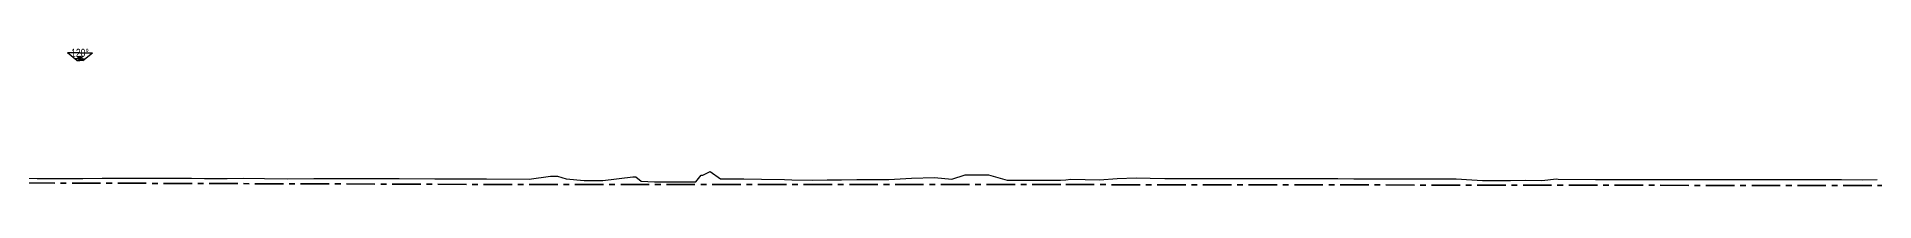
# Model space of a CAD drawing. Extents: x 525858 to 564773, y 2370984 to 2400075.
# Drawn here: x 551142 to 551946, y 2392218 to 2392281 of the extents above; entities that cross this region are included whole.
import ezdxf

# ---------------------------------------------------------------- set-up
doc = ezdxf.new("R2010")
doc.units = 0
doc.header["$PDSIZE"] = 62.915
doc.linetypes.add('CENTER', pattern=[2, 1.25, -0.25, 0.25, -0.25])
doc.layers.get('DEFPOINTS').update_dxf_attribs({"linetype": 'CONTINUOUS'})
for name, color, linetype in [('pipe_cen', 1, 'CENTER'), ('地形剖面', 4, 'CONTINUOUS'), ('标准断面', 3, 'CONTINUOUS')]:
    doc.layers.add(name, color=color, linetype=linetype)
doc.styles.add('DIM', font='simp1.shx', dxfattribs={"width": 0.8, "bigfont": 'hz.shx'})
doc.dimstyles.new('100', dxfattribs={"dimtxt": 3.5, "dimasz": 2, "dimexe": 1, "dimexo": 0, "dimgap": 1, "dimtad": 1, "dimtoh": 1, "dimdec": 3, "dimlfac": 100, "dimdsep": 46, "dimtxsty": 'DIM', "dimcen": 0, "dimclrd": 9, "dimclre": 9, "dimclrt": 3, "dimadec": 3, "dimazin": 2, "dimtfac": 1, "dimtdec": 3, "dimtix": 1, "dimtofl": 0, "dimtmove": 2, "dimatfit": 3, "dimfxl": 1, "dimtolj": 1, "dimtzin": 0, "dimarcsym": 0})

# ---------------------------------------------------------------- blocks, each defined once
blk = doc.blocks.new('*D10')
at = {"layer": 'DEFPOINTS', "color": 0, "linetype": 'Continuous', "lineweight": -3, "transparency": 16777216}
for p in [(551160.19, 2392275.54), (551160.73, 2392275.53), (551160.89, 2392275.95), (551160.89, 2392275.95), (551161.59, 2392275.54)]:
    blk.add_point(p, dxfattribs=at)
at = {"layer": '标准断面', "color": 9, "linetype": 'Continuous', "lineweight": -2, "transparency": 16777216}
blk.add_arc((551160.89, 2392275.95), 0.45, 30, 150, dxfattribs=at)
at = {"layer": '标准断面', "color": 9, "linetype": 'Continuous', "lineweight": -3, "transparency": 16777216}
for points in [[(551159.71, 2392277.01), (551159.38, 2392276.44), (551161.28, 2392275.72)], [(551162.4, 2392276.44), (551162.06, 2392277.01), (551160.5, 2392275.72)]]:
    blk.add_solid(points, dxfattribs=at)
at = {"layer": '标准断面', "color": 3, "linetype": 'Continuous', "lineweight": -3, "transparency": 16777216, "insert": (551160.89, 2392278.25), "char_height": 3.5, "attachment_point": 5, "style": 'DIM'}
blk.add_mtext('\\A1;120°', dxfattribs=at)

msp = doc.modelspace()

# ---------------------------------------------------------------- linework, layer by layer
at = {"layer": 'pipe_cen', "linetype": 'CENTER', "lineweight": 35, "ltscale": 10}
msp.add_lwpolyline([(550971.982374, 2392221.209958), (551117.403832, 2392221.209958), (551357.364477, 2392220.400681), (551592.0005, 2392220.400681), (552225.335017, 2392219.637625), (552858.414747, 2392217.857821), (553367.991836, 2392217.857821), (553554.462842, 2392221.992717), (553814.019188, 2392221.992717), (553860.279328, 2392225.243004), (553933.450976, 2392225.243004), (554008.296688, 2392226.906816), (554138.856607, 2392226.906816), (554305.882424, 2392231.616161), (554489.634194, 2392233.589764), (554598.176306, 2392234.246193)], dxfattribs=at)
at = {"layer": '地形剖面', "linetype": 'Continuous', "lineweight": -3}
msp.add_lwpolyline([(551128.721374, 2392223.55635), (551142.184374, 2392223.06635), (551152.329374, 2392223.13635), (551162.172374, 2392223.11635), (551170.580374, 2392223.18635), (551181.474374, 2392223.20635), (551193.601374, 2392223.19635), (551202.973374, 2392223.22635), (551209.700374, 2392223.18635), (551215.318374, 2392223.11635), (551225.309374, 2392223.03635), (551232.412374, 2392223.16635), (551241.655374, 2392223.14635), (551251.810374, 2392222.99635), (551263.233374, 2392223.11635), (551272.375374, 2392223.15635), (551283.769374, 2392223.10635), (551292.092374, 2392223.12635), (551300.416374, 2392223.05635), (551316.073374, 2392222.97635), (551326.663374, 2392222.94635), (551338.682374, 2392222.96635), (551357.364374, 2392222.85635), (551357.364374, 2392222.85635), (551357.364374, 2392222.85635), (551357.377374, 2392222.85635), (551366.663374, 2392224.16635), (551369.790374, 2392224.16635), (551373.469374, 2392222.86635), (551381.418374, 2392222.17635), (551389.500374, 2392222.21635), (551402.689374, 2392223.84635), (551403.961374, 2392223.84635), (551406.327374, 2392221.92635), (551412.110374, 2392221.57635), (551420.474374, 2392221.55635), (551427.879374, 2392221.61635), (551430.247374, 2392221.64635), (551432.630374, 2392224.55635), (551433.278374, 2392224.55635), (551436.541374, 2392226.22635), (551441.073374, 2392222.88635), (551451.279374, 2392222.91635), (551458.920374, 2392222.81635), (551468.943374, 2392222.57635), (551472.272374, 2392222.44635), (551481.363374, 2392222.41635), (551487.642374, 2392222.56635), (551493.980374, 2392222.52635), (551500.608374, 2392222.66635), (551506.848374, 2392222.65635), (551514.635374, 2392222.66635), (551524.610374, 2392223.18635), (551534.575374, 2392223.49635), (551542.220374, 2392222.81635), (551547.996374, 2392224.71635), (551558.244374, 2392224.71635), (551566.434374, 2392222.34635), (551576.339374, 2392222.35635), (551589.708374, 2392222.31635), (551592.000374, 2392222.52435), (551592.000374, 2392222.52435), (551592.000374, 2392222.52435), (551594.217374, 2392222.72635), (551606.842374, 2392222.44635), (551614.462374, 2392223.07635), (551622.744374, 2392223.44635), (551628.946374, 2392223.19635), (551635.417374, 2392223.11635), (551652.171374, 2392223.12635), (551659.749374, 2392223.09635), (551665.761374, 2392223.07635), (551677.787374, 2392223.06635), (551686.143374, 2392223.05635), (551694.763374, 2392223.04635), (551703.354374, 2392223.07635), (551711.042374, 2392223.05635), (551718.053374, 2392222.99635), (551727.042374, 2392222.94635), (551735.149374, 2392222.94635), (551748.876374, 2392222.92635), (551756.852374, 2392222.90635), (551762.780374, 2392222.87635), (551769.635374, 2392222.56635), (551774.313374, 2392222.17635), (551782.370374, 2392222.14635), (551786.549374, 2392222.24635), (551793.159374, 2392222.28635), (551800.194374, 2392222.19635), (551806.590374, 2392222.89635), (551807.362374, 2392222.79635), (551823.764374, 2392222.64635), (551830.118374, 2392222.64635), (551835.402374, 2392222.64635), (551843.793374, 2392222.64635), (551857.703374, 2392222.65635), (551870.273374, 2392222.62635), (551885.103374, 2392222.63635), (551897.907374, 2392222.69635), (551908.888374, 2392222.66635), (551913.719374, 2392222.66635), (551920.925374, 2392222.66635), (551931.210374, 2392222.66635), (551940.374374, 2392222.55635), (551946.849374, 2392222.60635)], dxfattribs=at)
at = {"layer": '标准断面', "linetype": 'Continuous', "lineweight": -3}
for points in [[(551159.576803, 2392274.939485), (551155.426803, 2392278.259485)], [(551160.886803, 2392278.259485), (551155.426803, 2392278.259485)], [(551160.886803, 2392278.259485), (551166.346803, 2392278.259485)], [(551162.196803, 2392274.939485), (551166.346803, 2392278.259485)], [(551160.185322, 2392275.544485), (551158.820553, 2392275.544485)], [(551159.576803, 2392274.939485), (551160.886803, 2392274.939485)], [(551160.886803, 2392275.949485), (551160.185322, 2392275.544485)], [(551160.886803, 2392275.949485), (551161.588284, 2392275.544485)], [(551162.196803, 2392274.939485), (551160.886803, 2392274.939485)], [(551161.588284, 2392275.544485), (551162.953053, 2392275.544485)]]:
    msp.add_lwpolyline(points, dxfattribs=at)
for radius in [0.81, 0.8]:
    msp.add_circle((551160.886803, 2392275.949485), radius, dxfattribs=at)

# ---------------------------------------------------------------- dimensions: what is measured, and where the dimension line sits
dim = msp.add_angular_dim_2l(base=(551160.732894, 2392275.526623), line1=((551160.886803, 2392275.949485), (551161.588284, 2392275.544485)), line2=((551160.886803, 2392275.949485), (551160.185322, 2392275.544485)), dimstyle='100', dxfattribs=at)
dim.commit()
dim.dimension.update_dxf_attribs({"geometry": '*D10', "text_midpoint": (551160.886803, 2392278.249485)})

doc.saveas('drawing.dxf')
